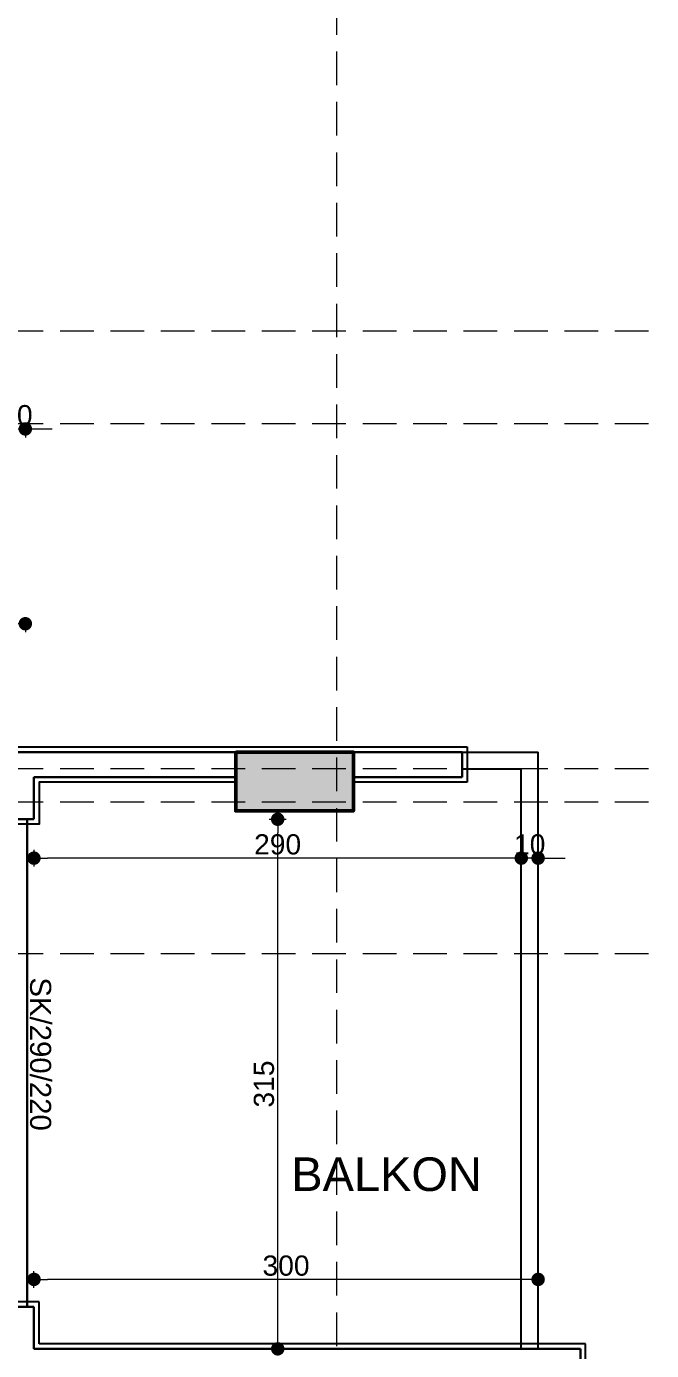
# Model space of a CAD drawing. Header units: millimetres. Extents: x 38129 to 72024, y -56282 to 16512.
# Drawn here: x 49610 to 49981, y -43856 to -43069 of the extents above; entities that cross this region are included whole.
import ezdxf

# ---------------------------------------------------------------- set-up
doc = ezdxf.new("R2010")
doc.units = ezdxf.units.MM
doc.linetypes.add('HIDDEN', pattern=[0.375, 0.25, -0.125])
for name, color, linetype, lineweight in [('AKS', 55, 'HIDDEN', 0), ('COLUMN4', 3, 'Continuous', 50), ('DIŞÖLÇÜ', 37, 'Continuous', 0), ('DUVAR', 255, 'Continuous', 30), ('mahal', 7, 'Continuous', 5), ('pencere', 195, 'Continuous', 30), ('pencere+KAPI', 1, 'Continuous', 0), ('TARAMA', 252, 'Continuous', 0), ('ölçü İÇ', 31, 'Continuous', 0)]:
    doc.layers.add(name, color=color, linetype=linetype, lineweight=lineweight)
doc.layers.add('balkon', color=171, linetype='Continuous')
doc.layers.add('sıva', color=41, linetype='Continuous')
doc.styles.add('icdisolcu_yazi', font='arial.ttf')
doc.styles.get("Standard").update_dxf_attribs({"font": 'arial.ttf'})
doc.styles.add('style1', font='arial.ttf')
doc.dimstyles.new('İç Ölçü', dxfattribs={"dimtxt": 12, "dimasz": 8, "dimexe": 5, "dimexo": 0, "dimgap": 2, "dimtad": 1, "dimdec": 0, "dimzin": 12, "dimdsep": 46, "dimtxsty": 'icdisolcu_yazi', "dimblk": 'DOT', "dimcen": 8, "dimdle": 5, "dimclrd": 256, "dimclre": 256, "dimclrt": 7, "dimadec": 0, "dimazin": 3, "dimtfac": 1, "dimtdec": 0, "dimtix": 1, "dimtmove": 2, "dimatfit": 3, "dimldrblk": 'DOT', "dimfxl": 0, "dimtolj": 1, "dimtzin": 0, "dimlwd": -1, "dimlwe": -1, "dimarcsym": 0})

# ---------------------------------------------------------------- blocks, each defined once
blk = doc.blocks.new('_Dot')
at = {"color": 0, "lineweight": -2}
blk.add_line((-0.5, 0), (-1, 0), dxfattribs=at)
at = {"color": 0, "lineweight": 30, "const_width": 0.5}
blk.add_lwpolyline([(-0.25, 0, 1), (0.25, 0, 1)], format="xyb", close=True, dxfattribs=at)
blk = doc.blocks.new('*D1136')
at = {"layer": 'Defpoints', "color": 0, "lineweight": 120, "transparency": 16777216}
for p in [(49599, -43308.23), (49609, -43308.23), (49609, -43308.24)]:
    blk.add_point(p, dxfattribs=at)
at = {"layer": 'ölçü İÇ', "linetype": 'Continuous', "transparency": 16777216}
for p, q in [((49591, -43308.24), (49583, -43308.24)), ((49599, -43308.24), (49609, -43308.24)), ((49617, -43308.24), (49625, -43308.24))]:
    blk.add_line(p, q, dxfattribs=at)
at = {"layer": 'ölçü İÇ', "transparency": 16777216}
for p, q in [((49599, -43308.23), (49599, -43313.24)), ((49609, -43308.23), (49609, -43313.24))]:
    blk.add_line(p, q, dxfattribs=at)
at = {"layer": 'ölçü İÇ', "transparency": 16777216, "xscale": 8, "yscale": 8, "zscale": 8}
blk.add_blockref('_Dot', (49599, -43308.24), dxfattribs=at)
at = {"layer": 'ölçü İÇ', "transparency": 16777216, "xscale": 8, "yscale": 8, "zscale": 8, "rotation": 180}
blk.add_blockref('_Dot', (49609, -43308.24), dxfattribs=at)
at = {"layer": 'ölçü İÇ', "color": 7, "transparency": 16777216, "insert": (49604, -43300.12), "char_height": 12, "attachment_point": 5, "style": 'icdisolcu_yazi'}
blk.add_mtext('\\A1;10', dxfattribs=at)
blk = doc.blocks.new('*D1139')
at = {"layer": 'Defpoints', "color": 0, "lineweight": 120, "transparency": 16777216}
for p in [(49474, -43350.11), (49609, -43424.11), (49609, -43424.12)]:
    blk.add_point(p, dxfattribs=at)
at = {"layer": 'ölçü İÇ', "transparency": 16777216}
for p, q in [((49474, -43419.12), (49474, -43429.12)), ((49609, -43424.11), (49609, -43429.12))]:
    blk.add_line(p, q, dxfattribs=at)
at = {"layer": 'ölçü İÇ', "linetype": 'Continuous', "transparency": 16777216}
blk.add_line((49482, -43424.12), (49601, -43424.12), dxfattribs=at)
at = {"layer": 'ölçü İÇ', "transparency": 16777216, "xscale": 8, "yscale": 8, "zscale": 8, "rotation": 180}
blk.add_blockref('_Dot', (49474, -43424.12), dxfattribs=at)
at = {"layer": 'ölçü İÇ', "transparency": 16777216, "xscale": 8, "yscale": 8, "zscale": 8}
blk.add_blockref('_Dot', (49609, -43424.12), dxfattribs=at)
at = {"layer": 'ölçü İÇ', "color": 7, "transparency": 16777216, "insert": (49541.5, -43415.99), "char_height": 12, "attachment_point": 5, "style": 'icdisolcu_yazi'}
blk.add_mtext('\\A1;135', dxfattribs=at)
blk = doc.blocks.new('wertertw')
at = {"layer": 'TARAMA', "lineweight": -3}
h = blk.add_hatch(dxfattribs=at)
h.set_pattern_fill('ANSI33', color=256, scale=2.5, style=0)
h.set_pattern_definition([(45, (-86643.698, -32547.66), (-11.2253202, 11.2253202), []), (45, (-86632.472, -32547.66), (-11.2253202, 11.2253202), [7.9375, -3.96875])])
h.paths.add_polyline_path([(-616.25, 351.94), (-616.25, -88.06), (-306.25, -88.06), (-306.25, -68.06), (-596.25, -68.06), (-596.25, 331.94), (-306.25, 331.94), (-306.25, 351.94)])
h.paths.add_polyline_path([(38.75, -338.06), (78.75, -338.06), (78.75, -378.06), (38.75, -378.06)])
h.paths.add_polyline_path([(-471.25, -318.06), (-441.25, -318.06), (-441.25, -378.06), (-471.25, -378.06)])
h.paths.add_polyline_path([(-961.25, -318.06), (-931.25, -318.06), (-931.25, -378.06), (-961.25, -378.06)])
h.paths.add_polyline_path([(343.75, -163.06), (413.75, -163.06), (413.75, -198.06), (343.75, -198.06)])
h.paths.add_polyline_path([(8.75, -163.06), (78.75, -163.06), (78.75, -198.06), (8.75, -198.06)])
h.paths.add_polyline_path([(-1036.25, -148.06), (-906.25, -148.06), (-906.25, -178.06), (-1036.25, -178.06)])
h.paths.add_polyline_path([(-976.25, 256.94), (-916.25, 256.94), (-916.25, 226.94), (-976.25, 226.94)])
h.paths.add_polyline_path([(343.75, 459.44), (413.75, 459.44), (413.75, 424.44), (343.75, 424.44)])
h.paths.add_polyline_path([(8.75, 459.44), (78.75, 459.44), (78.75, 424.44), (8.75, 424.44)])
h.paths.add_polyline_path([(-616.25, 531.94), (-306.25, 531.94), (-306.25, 511.94), (-616.25, 511.94)])
h.paths.add_polyline_path([(-976.25, 656.94), (-916.25, 656.94), (-916.25, 626.94), (-976.25, 626.94)])
h.paths.add_polyline_path([(-616.25, 971.94), (-306.25, 971.94), (-306.25, 951.94), (-616.25, 951.94)])
h.paths.add_polyline_path([(343.75, 1081.94), (413.75, 1081.94), (413.75, 1046.94), (343.75, 1046.94)])
h.paths.add_polyline_path([(8.75, 1081.94), (78.75, 1081.94), (78.75, 1046.94), (8.75, 1046.94)])
h.paths.add_polyline_path([(-1036.25, 1061.94), (-906.25, 1061.94), (-906.25, 1031.94), (-1036.25, 1031.94)])
h.paths.add_polyline_path([(-931.25, 1286.94), (-901.25, 1286.94), (-901.25, 1226.94), (-931.25, 1226.94)])
h.paths.add_polyline_path([(68.75, 1332.04), (108.75, 1332.04), (108.75, 1292.04), (68.75, 1292.04)])
h.paths.add_polyline_path([(-511.25, 1332.04), (-481.25, 1332.04), (-481.25, 1252.04), (-511.25, 1252.04)])
at = {"layer": 'COLUMN4', "color": 3}
blk.add_lwpolyline([(343.75, 1081.94), (413.75, 1081.94), (413.75, 1046.94), (343.75, 1046.94)], close=True, dxfattribs=at)
blk = doc.blocks.new('*D490')
at = {"layer": 'Defpoints', "color": 0, "lineweight": 120, "transparency": 16777216}
for p in [(49599.14, -43540.41), (49759.09, -43540.41), (49621.68, -43855.43)]:
    blk.add_point(p, dxfattribs=at)
at = {"layer": 'ölçü İÇ', "transparency": 16777216}
for p, q in [((49754.09, -43540.41), (49764.09, -43540.41)), ((49754.09, -43855.43), (49764.09, -43855.43))]:
    blk.add_line(p, q, dxfattribs=at)
at = {"layer": 'ölçü İÇ', "linetype": 'Continuous', "transparency": 16777216}
blk.add_line((49759.09, -43847.43), (49759.09, -43548.41), dxfattribs=at)
at = {"layer": 'ölçü İÇ', "transparency": 16777216, "xscale": 8, "yscale": 8, "zscale": 8}
for p, rotation in [((49759.09, -43540.41), 90), ((49759.09, -43855.43), 270)]:
    blk.add_blockref('_Dot', p, dxfattribs=dict(at, rotation=rotation))
at = {"layer": 'ölçü İÇ', "color": 7, "transparency": 16777216, "insert": (49750.96, -43697.92), "char_height": 12, "attachment_point": 5, "rotation": 90, "style": 'icdisolcu_yazi'}
blk.add_mtext('\\A1;315', dxfattribs=at)
blk = doc.blocks.new('*D491')
at = {"layer": 'Defpoints', "color": 0, "lineweight": 120, "transparency": 16777216}
for p in [(49903.97, -43563.54), (49903.97, -43563.54), (49913.97, -43563.54)]:
    blk.add_point(p, dxfattribs=at)
at = {"layer": 'ölçü İÇ', "transparency": 16777216}
for p, q in [((49903.97, -43563.54), (49903.97, -43558.54)), ((49913.97, -43563.54), (49913.97, -43558.54))]:
    blk.add_line(p, q, dxfattribs=at)
at = {"layer": 'ölçü İÇ', "linetype": 'Continuous', "transparency": 16777216}
for p, q in [((49895.97, -43563.54), (49887.97, -43563.54)), ((49913.97, -43563.54), (49903.97, -43563.54)), ((49921.97, -43563.54), (49929.97, -43563.54))]:
    blk.add_line(p, q, dxfattribs=at)
at = {"layer": 'ölçü İÇ', "transparency": 16777216, "xscale": 8, "yscale": 8, "zscale": 8}
blk.add_blockref('_Dot', (49903.97, -43563.54), dxfattribs=at)
at = {"layer": 'ölçü İÇ', "transparency": 16777216, "xscale": 8, "yscale": 8, "zscale": 8, "rotation": 180}
blk.add_blockref('_Dot', (49913.97, -43563.54), dxfattribs=at)
at = {"layer": 'ölçü İÇ', "color": 7, "transparency": 16777216, "insert": (49908.97, -43555.42), "char_height": 12, "attachment_point": 5, "style": 'icdisolcu_yazi'}
blk.add_mtext('\\A1;10', dxfattribs=at)
blk = doc.blocks.new('*D492')
at = {"layer": 'Defpoints', "color": 0, "lineweight": 120, "transparency": 16777216}
for p in [(49614.13, -43540.41), (49614.13, -43563.54), (49903.97, -43563.54)]:
    blk.add_point(p, dxfattribs=at)
at = {"layer": 'ölçü İÇ', "transparency": 16777216}
for p, q in [((49614.13, -43558.54), (49614.13, -43568.54)), ((49903.97, -43563.54), (49903.97, -43558.54))]:
    blk.add_line(p, q, dxfattribs=at)
at = {"layer": 'ölçü İÇ', "linetype": 'Continuous', "transparency": 16777216}
blk.add_line((49895.97, -43563.54), (49622.13, -43563.54), dxfattribs=at)
at = {"layer": 'ölçü İÇ', "transparency": 16777216, "xscale": 8, "yscale": 8, "zscale": 8, "rotation": 180}
blk.add_blockref('_Dot', (49614.13, -43563.54), dxfattribs=at)
at = {"layer": 'ölçü İÇ', "transparency": 16777216, "xscale": 8, "yscale": 8, "zscale": 8}
blk.add_blockref('_Dot', (49903.97, -43563.54), dxfattribs=at)
at = {"layer": 'ölçü İÇ', "color": 7, "transparency": 16777216, "insert": (49759.05, -43555.42), "char_height": 12, "attachment_point": 5, "style": 'icdisolcu_yazi'}
blk.add_mtext('\\A1;290', dxfattribs=at)
blk = doc.blocks.new('*D494')
at = {"layer": 'Defpoints', "color": 0, "lineweight": 120, "transparency": 16777216}
for p in [(49614.14, -43814.13), (49913.97, -43814.73), (49614.14, -43830.43)]:
    blk.add_point(p, dxfattribs=at)
at = {"layer": 'ölçü İÇ', "transparency": 16777216}
for p, q in [((49614.14, -43819.13), (49614.14, -43809.13)), ((49913.97, -43814.73), (49913.97, -43809.13))]:
    blk.add_line(p, q, dxfattribs=at)
at = {"layer": 'ölçü İÇ', "linetype": 'Continuous', "transparency": 16777216}
blk.add_line((49905.97, -43814.13), (49622.14, -43814.13), dxfattribs=at)
at = {"layer": 'ölçü İÇ', "transparency": 16777216, "xscale": 8, "yscale": 8, "zscale": 8, "rotation": 180}
blk.add_blockref('_Dot', (49614.14, -43814.13), dxfattribs=at)
at = {"layer": 'ölçü İÇ', "transparency": 16777216, "xscale": 8, "yscale": 8, "zscale": 8}
blk.add_blockref('_Dot', (49913.97, -43814.13), dxfattribs=at)
at = {"layer": 'ölçü İÇ', "color": 7, "transparency": 16777216, "insert": (49764.06, -43806), "char_height": 12, "attachment_point": 5, "style": 'icdisolcu_yazi'}
blk.add_mtext('\\A1;300', dxfattribs=at)

msp = doc.modelspace()

# ---------------------------------------------------------------- linework, layer by layer
at = {"layer": 'AKS', "ltscale": 80}
for p, q in [((49794.09, -42903.74), (49794.09, -45280.38)), ((50129.68, -43250.11), (48049.49, -43250.11)), ((50129.67, -43305.11), (48049.48, -43305.11)), ((50129.67, -43510.41), (48049.48, -43510.41)), ((50129.67, -43530.25), (48049.48, -43530.25)), ((50129.67, -43620.43), (48049.48, -43620.43))]:
    msp.add_line(p, q, dxfattribs=at)
at = {"layer": 'balkon'}
for p, q in [((49868.87, -43500.41), (49913.97, -43500.41)), ((49913.97, -43855.43), (49913.97, -43500.41)), ((49868.87, -43510.41), (49903.97, -43510.41)), ((49903.97, -43855.43), (49903.97, -43510.41))]:
    msp.add_line(p, q, dxfattribs=at)
at = {"layer": 'DUVAR'}
for p, q in [((49599.23, -43500.41), (49734.14, -43500.43)), ((49804.14, -43500.41), (49868.87, -43500.41)), ((49868.87, -43515.42), (49868.87, -43500.41)), ((49614.14, -43515.41), (49614.13, -43540.41)), ((49614.14, -43515.41), (49734.14, -43515.41)), ((49614.14, -43515.41), (49730.54, -43515.41)), ((49804.14, -43515.41), (49868.87, -43515.41)), ((49599.14, -43540.41), (49614.13, -43540.41)), ((49599.14, -43830.43), (49614.14, -43830.43)), ((49614.14, -43855.43), (49614.14, -43830.43)), ((49939.1, -43855.42), (49614.14, -43855.43)), ((49896.1, -43855.43), (49621.68, -43855.43)), ((49939.1, -43855.42), (49939.1, -43925.42))]:
    msp.add_line(p, q, dxfattribs=at)
at = {"layer": 'pencere'}
msp.add_line((49610.14, -43830.43), (49610.13, -43540.41), dxfattribs=at)
at = {"layer": 'sıva'}
for p, q in [((49477.03, -43497.4), (49871.87, -43497.4)), ((49871.87, -43497.4), (49871.87, -43518.41)), ((49871.87, -43518.41), (49804.14, -43518.41)), ((49617.14, -43827.43), (49596.14, -43827.43)), ((49617.14, -43852.43), (49617.14, -43827.43)), ((49942.1, -43852.43), (49617.14, -43852.43)), ((49942.1, -43928.42), (49942.1, -43852.43))]:
    msp.add_line(p, q, dxfattribs=at)
for points in [[(49734.14, -43518.41), (49617.14, -43518.41), (49617.14, -43543.41), (49596.14, -43543.41), (49596.14, -43523.41), (49472.14, -43523.42), (49472.14, -43538.43), (49469.14, -43538.43), (49396.14, -43538.43), (49396.14, -43535.43), (49396.14, -43523.42)], [(49734.14, -43518.41), (49617.14, -43518.41)]]:
    msp.add_lwpolyline(points, dxfattribs=at)

# ---------------------------------------------------------------- block references
at = {"layer": 'DIŞÖLÇÜ'}
msp.add_blockref('wertertw', (49390.39, -44582.37), dxfattribs=at)

# ---------------------------------------------------------------- texts
at = {"layer": 'mahal', "insert": (49767.17, -43761.83), "char_height": 20, "attachment_point": 7}
msp.add_mtext_dynamic_manual_height_columns('BALKON', width=275.1074, gutter_width=12.5, heights=[0], dxfattribs=at)
at = {"layer": 'pencere+KAPI', "insert": (49611.66, -43725.72), "char_height": 12.5, "width": 27.0954, "attachment_point": 9, "rotation": 270, "style": 'style1'}
msp.add_mtext('SK/290/220', dxfattribs=at)

# ---------------------------------------------------------------- dimensions: what is measured, and where the dimension line sits
at = {"layer": 'ölçü İÇ'}
for base, p1, p2, picture, middle in [((49609, -43308.24), (49599, -43308.23), (49609, -43308.23), '*D1136', (49604, -43300.12)), ((49609, -43424.12), (49474, -43350.11), (49609, -43424.11), '*D1139', (49541.5, -43415.99)), ((49614.13, -43563.54), (49903.97, -43563.54), (49614.13, -43540.41), '*D492', (49759.05, -43555.42)), ((49903.97, -43563.54), (49913.97, -43563.54), (49903.97, -43563.54), '*D491', (49908.97, -43555.42)), ((49614.14, -43814.13), (49913.97, -43814.73), (49614.14, -43830.43), '*D494', (49764.06, -43806))]:
    dim = msp.add_linear_dim(base=base, p1=p1, p2=p2, dimstyle='İç Ölçü', dxfattribs=at)
    dim.commit()
    dim.dimension.update_dxf_attribs({"geometry": picture, "text_midpoint": middle})
dim = msp.add_linear_dim(base=(49759.09, -43540.41), p1=(49621.68, -43855.43), p2=(49599.14, -43540.41), angle=270, dimstyle='İç Ölçü', dxfattribs=at)
dim.commit()
dim.dimension.update_dxf_attribs({"geometry": '*D490', "text_midpoint": (49750.96, -43697.92)})

doc.saveas('drawing.dxf')
